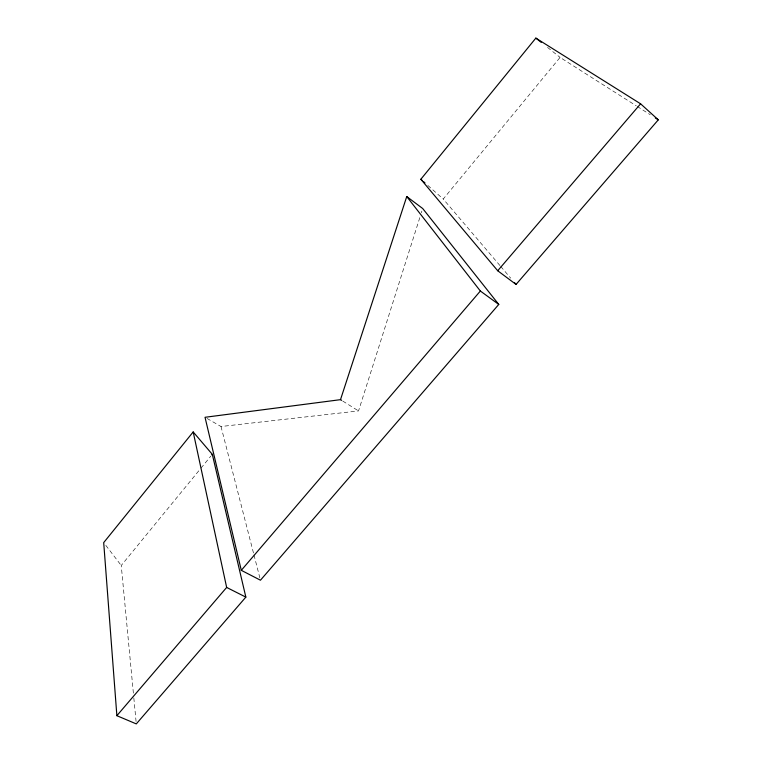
<?xml version="1.0" encoding="UTF-8"?>
<svg xmlns="http://www.w3.org/2000/svg" width="762" height="762" viewBox="0 0 762 762"><rect width="100%" height="100%" fill="white"/><g stroke="black" fill="none" stroke-linecap="round" stroke-linejoin="round"><path stroke-width="0.57" stroke-dasharray="3.81 2.86" d="M207.026 418.443L221.009 426.52L358.54 410.928L419.957 217.141M421.329 212.817L421.872 211.093M133.379 693.163L121.244 565.48L200.32 468.954M200.987 468.135L210.807 456.152M499.958 265.557L443.236 199.034L560.08 57.417L636.251 105.813M342.776 401.079L358.54 410.928M637.251 106.451L650.281 114.729M547.516 47.396L560.08 57.417M427.796 185.414L443.236 199.034M500.72 266.452L510.683 278.14M105.804 545.354L121.244 565.48M221.009 426.52L253.689 553.831M253.984 554.974L259.871 577.92M133.826 697.887L136.074 721.538"/><path stroke-width="1.14" d="M340.5 399.659L406.746 196.558L422.691 208.512L498.767 304.438L260.461 580.206L241.297 570.328L205.026 417.29L340.5 399.659L341.643 400.374M193.186 431.94L103.699 542.611L116.872 715.689L136.293 723.9L245.85 597.113L212.303 454.323L193.186 431.94L226.657 587.435L245.85 597.113M420.834 179.27L535.857 38.1L640.594 103.813L658.301 119.825L516.055 284.436L497.71 270.748L420.834 179.27L422.224 180.499M211.807 454.933L212.303 454.323M116.872 715.689L226.657 587.435M241.297 570.328L480.355 291.027L406.746 196.558M497.71 270.748L640.594 103.813M655.291 117.91L658.301 119.825M480.355 291.027L498.767 304.438M535.857 38.1L541.239 42.396M423.615 181.718L425.005 182.947M514.521 282.635L516.055 284.436"/></g></svg>
